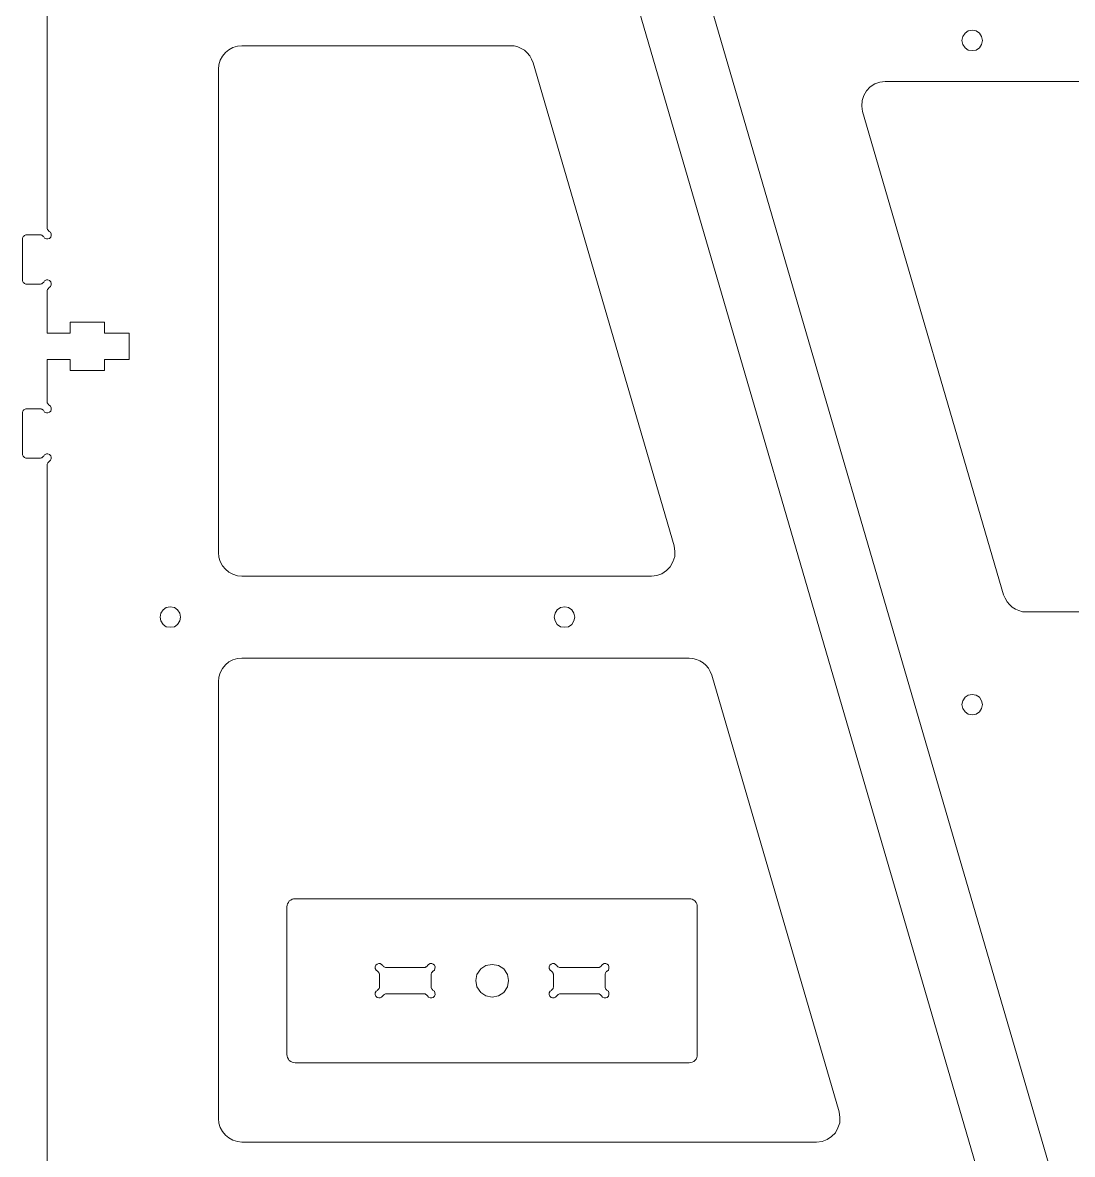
# Model space of a CAD drawing. Header units: inches. Extents: x 0 to 612, y 168 to 624.
# Drawn here: x 379.2 to 504.6, y 261.5 to 396.7 of the extents above; entities that cross this region are included whole.
import ezdxf

# ---------------------------------------------------------------- set-up
doc = ezdxf.new("R2010")
doc.units = ezdxf.units.IN
doc.header["$MEASUREMENT"] = 0
doc.layers.add('Capa 1', color=7, linetype='Continuous')

# ---------------------------------------------------------------- blocks, each defined once
blk = doc.blocks.new('block 525')
at = {"layer": 'Capa 1', "color": 7, "lineweight": 9, "true_color": 0xffffff}
blk.add_lwpolyline([(382.38, 344.29), (382.51, 344.43), (382.62, 344.6), (382.62, 344.81), (382.55, 344.98), (382.41, 345.12), (382.2, 345.19), (382.03, 345.19), (381.82, 345.08), (381.72, 344.94)], dxfattribs=at)
blk = doc.blocks.new('block 569')
at = {"layer": 'Capa 1', "color": 7, "lineweight": 9, "true_color": 0xffffff}
blk.add_lwpolyline([(382.13, 372.24), (382.13, 500.74)], dxfattribs=at)
blk = doc.blocks.new('block 570')
at = {"layer": 'Capa 1', "color": 7, "lineweight": 9, "true_color": 0xffffff}
blk.add_lwpolyline([(382.13, 372.24), (382.13, 372.17), (382.13, 372.1), (382.17, 372.03), (382.2, 371.99), (382.24, 371.92), (382.27, 371.89), (382.31, 371.82), (382.38, 371.79)], dxfattribs=at)
blk = doc.blocks.new('block 571')
at = {"layer": 'Capa 1', "color": 7, "lineweight": 9, "true_color": 0xffffff}
blk.add_lwpolyline([(381.72, 371.13), (381.82, 370.99), (382.03, 370.89), (382.2, 370.89), (382.41, 370.96), (382.55, 371.09), (382.62, 371.3), (382.62, 371.48), (382.51, 371.68), (382.38, 371.79)], dxfattribs=at)
blk = doc.blocks.new('block 572')
at = {"layer": 'Capa 1', "color": 7, "lineweight": 9, "true_color": 0xffffff}
blk.add_lwpolyline([(381.72, 371.13), (381.68, 371.2), (381.61, 371.23), (381.58, 371.27), (381.51, 371.3), (381.48, 371.34), (381.41, 371.37), (381.34, 371.37), (381.27, 371.37)], dxfattribs=at)
blk = doc.blocks.new('block 573')
at = {"layer": 'Capa 1', "color": 7, "lineweight": 9, "true_color": 0xffffff}
blk.add_lwpolyline([(379.68, 371.37), (381.27, 371.37)], dxfattribs=at)
blk = doc.blocks.new('block 574')
at = {"layer": 'Capa 1', "color": 7, "lineweight": 9, "true_color": 0xffffff}
blk.add_lwpolyline([(379.68, 371.37), (379.57, 371.37), (379.5, 371.34), (379.4, 371.3), (379.33, 371.23), (379.26, 371.16), (379.23, 371.06), (379.19, 370.99), (379.19, 370.89)], dxfattribs=at)
blk = doc.blocks.new('block 575')
at = {"layer": 'Capa 1', "color": 7, "lineweight": 9, "true_color": 0xffffff}
blk.add_lwpolyline([(379.19, 365.98), (379.19, 370.89)], dxfattribs=at)
blk = doc.blocks.new('block 576')
at = {"layer": 'Capa 1', "color": 7, "lineweight": 9, "true_color": 0xffffff}
blk.add_lwpolyline([(379.19, 365.98), (379.19, 365.87), (379.23, 365.8), (379.26, 365.7), (379.33, 365.63), (379.4, 365.56), (379.5, 365.53), (379.57, 365.49), (379.68, 365.49)], dxfattribs=at)
blk = doc.blocks.new('block 577')
at = {"layer": 'Capa 1', "color": 7, "lineweight": 9, "true_color": 0xffffff}
blk.add_lwpolyline([(381.27, 365.49), (379.68, 365.49)], dxfattribs=at)
blk = doc.blocks.new('block 578')
at = {"layer": 'Capa 1', "color": 7, "lineweight": 9, "true_color": 0xffffff}
blk.add_lwpolyline([(381.27, 365.49), (381.34, 365.49), (381.41, 365.53), (381.48, 365.53), (381.51, 365.56), (381.58, 365.59), (381.61, 365.63), (381.68, 365.7), (381.72, 365.73)], dxfattribs=at)
blk = doc.blocks.new('block 579')
at = {"layer": 'Capa 1', "color": 7, "lineweight": 9, "true_color": 0xffffff}
blk.add_lwpolyline([(382.38, 365.08), (382.51, 365.21), (382.62, 365.39), (382.62, 365.56), (382.55, 365.77), (382.41, 365.91), (382.2, 365.98), (382.03, 365.98), (381.82, 365.87), (381.72, 365.73)], dxfattribs=at)
blk = doc.blocks.new('block 580')
at = {"layer": 'Capa 1', "color": 7, "lineweight": 9, "true_color": 0xffffff}
blk.add_lwpolyline([(382.38, 365.08), (382.31, 365.04), (382.27, 364.97), (382.24, 364.94), (382.2, 364.9), (382.17, 364.83), (382.13, 364.76), (382.13, 364.7), (382.13, 364.63)], dxfattribs=at)
blk = doc.blocks.new('block 581')
at = {"layer": 'Capa 1', "color": 7, "lineweight": 9, "true_color": 0xffffff}
blk.add_lwpolyline([(382.13, 359.61), (382.13, 364.63)], dxfattribs=at)
blk = doc.blocks.new('block 582')
at = {"layer": 'Capa 1', "color": 7, "lineweight": 9, "true_color": 0xffffff}
blk.add_lwpolyline([(384.87, 359.61), (382.13, 359.61)], dxfattribs=at)
blk = doc.blocks.new('block 583')
at = {"layer": 'Capa 1', "color": 7, "lineweight": 9, "true_color": 0xffffff}
blk.add_lwpolyline([(384.87, 360.93), (384.87, 359.61)], dxfattribs=at)
blk = doc.blocks.new('block 584')
at = {"layer": 'Capa 1', "color": 7, "lineweight": 9, "true_color": 0xffffff}
blk.add_lwpolyline([(388.98, 360.93), (384.87, 360.93)], dxfattribs=at)
blk = doc.blocks.new('block 585')
at = {"layer": 'Capa 1', "color": 7, "lineweight": 9, "true_color": 0xffffff}
blk.add_lwpolyline([(388.98, 359.61), (388.98, 360.93)], dxfattribs=at)
blk = doc.blocks.new('block 586')
at = {"layer": 'Capa 1', "color": 7, "lineweight": 9, "true_color": 0xffffff}
blk.add_lwpolyline([(391.92, 359.61), (388.98, 359.61)], dxfattribs=at)
blk = doc.blocks.new('block 588')
at = {"layer": 'Capa 1', "color": 7, "lineweight": 9, "true_color": 0xffffff}
blk.add_lwpolyline([(388.98, 356.46), (391.92, 356.46)], dxfattribs=at)
blk = doc.blocks.new('block 589')
at = {"layer": 'Capa 1', "color": 7, "lineweight": 9, "true_color": 0xffffff}
blk.add_lwpolyline([(388.98, 355.15), (388.98, 356.46)], dxfattribs=at)
blk = doc.blocks.new('block 590')
at = {"layer": 'Capa 1', "color": 7, "lineweight": 9, "true_color": 0xffffff}
blk.add_lwpolyline([(384.87, 355.15), (388.98, 355.15)], dxfattribs=at)
blk = doc.blocks.new('block 591')
at = {"layer": 'Capa 1', "color": 7, "lineweight": 9, "true_color": 0xffffff}
blk.add_lwpolyline([(384.87, 356.46), (384.87, 355.15)], dxfattribs=at)
blk = doc.blocks.new('block 592')
at = {"layer": 'Capa 1', "color": 7, "lineweight": 9, "true_color": 0xffffff}
blk.add_lwpolyline([(382.13, 356.46), (384.87, 356.46)], dxfattribs=at)
blk = doc.blocks.new('block 593')
at = {"layer": 'Capa 1', "color": 7, "lineweight": 9, "true_color": 0xffffff}
blk.add_lwpolyline([(382.13, 351.45), (382.13, 356.46)], dxfattribs=at)
blk = doc.blocks.new('block 594')
at = {"layer": 'Capa 1', "color": 7, "lineweight": 9, "true_color": 0xffffff}
blk.add_lwpolyline([(382.13, 351.45), (382.13, 351.38), (382.13, 351.31), (382.17, 351.24), (382.2, 351.21), (382.24, 351.14), (382.27, 351.1), (382.31, 351.03), (382.38, 351)], dxfattribs=at)
blk = doc.blocks.new('block 595')
at = {"layer": 'Capa 1', "color": 7, "lineweight": 9, "true_color": 0xffffff}
blk.add_lwpolyline([(381.72, 350.34), (381.82, 350.2), (382.03, 350.1), (382.2, 350.1), (382.41, 350.17), (382.55, 350.31), (382.62, 350.51), (382.62, 350.69), (382.51, 350.89), (382.38, 351)], dxfattribs=at)
blk = doc.blocks.new('block 596')
at = {"layer": 'Capa 1', "color": 7, "lineweight": 9, "true_color": 0xffffff}
blk.add_lwpolyline([(381.72, 350.34), (381.68, 350.41), (381.61, 350.44), (381.58, 350.48), (381.51, 350.51), (381.48, 350.55), (381.41, 350.58), (381.34, 350.58), (381.27, 350.58)], dxfattribs=at)
blk = doc.blocks.new('block 597')
at = {"layer": 'Capa 1', "color": 7, "lineweight": 9, "true_color": 0xffffff}
blk.add_lwpolyline([(379.68, 350.58), (381.27, 350.58)], dxfattribs=at)
blk = doc.blocks.new('block 598')
at = {"layer": 'Capa 1', "color": 7, "lineweight": 9, "true_color": 0xffffff}
blk.add_lwpolyline([(379.68, 350.58), (379.57, 350.58), (379.5, 350.55), (379.4, 350.51), (379.33, 350.44), (379.26, 350.38), (379.23, 350.27), (379.19, 350.2), (379.19, 350.1)], dxfattribs=at)
blk = doc.blocks.new('block 599')
at = {"layer": 'Capa 1', "color": 7, "lineweight": 9, "true_color": 0xffffff}
blk.add_lwpolyline([(379.19, 345.19), (379.19, 350.1)], dxfattribs=at)
blk = doc.blocks.new('block 600')
at = {"layer": 'Capa 1', "color": 7, "lineweight": 9, "true_color": 0xffffff}
blk.add_lwpolyline([(379.19, 345.19), (379.19, 345.08), (379.23, 345.01), (379.26, 344.91), (379.33, 344.84), (379.4, 344.77), (379.5, 344.74), (379.57, 344.7), (379.68, 344.7)], dxfattribs=at)
blk = doc.blocks.new('block 601')
at = {"layer": 'Capa 1', "color": 7, "lineweight": 9, "true_color": 0xffffff}
blk.add_lwpolyline([(381.27, 344.7), (379.68, 344.7)], dxfattribs=at)
blk = doc.blocks.new('block 602')
at = {"layer": 'Capa 1', "color": 7, "lineweight": 9, "true_color": 0xffffff}
blk.add_lwpolyline([(381.27, 344.7), (381.34, 344.7), (381.41, 344.74), (381.48, 344.74), (381.51, 344.77), (381.58, 344.81), (381.61, 344.84), (381.68, 344.91), (381.72, 344.94)], dxfattribs=at)
blk = doc.blocks.new('block 604')
at = {"layer": 'Capa 1', "color": 7, "lineweight": 9, "true_color": 0xffffff}
blk.add_lwpolyline([(382.38, 344.29), (382.31, 344.25), (382.27, 344.22), (382.24, 344.15), (382.2, 344.11), (382.17, 344.04), (382.13, 343.98), (382.13, 343.91), (382.13, 343.87)], dxfattribs=at)
blk = doc.blocks.new('block 605')
at = {"layer": 'Capa 1', "color": 7, "lineweight": 9, "true_color": 0xffffff}
blk.add_lwpolyline([(382.13, 254.56), (382.13, 343.87)], dxfattribs=at)
blk = doc.blocks.new('block 613')
at = {"layer": 'Capa 1', "color": 7, "lineweight": 9, "true_color": 0xffffff}
blk.add_lwpolyline([(391.92, 356.46), (391.92, 359.61)], dxfattribs=at)
blk = doc.blocks.new('block 661')
at = {"layer": 'Capa 1', "color": 7, "lineweight": 9, "true_color": 0xffffff}
blk.add_lwpolyline([(396.83, 326.92), (396.35, 326.82), (395.97, 326.54), (395.69, 326.16), (395.62, 325.68), (395.69, 325.23), (395.97, 324.81), (396.35, 324.54), (396.83, 324.47), (397.32, 324.54), (397.7, 324.81), (397.98, 325.23), (398.04, 325.68), (397.98, 326.16), (397.7, 326.54), (397.32, 326.82), (396.83, 326.92)], dxfattribs=at)
blk = doc.blocks.new('block 662')
at = {"layer": 'Capa 1', "color": 7, "lineweight": 9, "true_color": 0xffffff}
blk.add_lwpolyline([(443.95, 326.92), (443.46, 326.82), (443.05, 326.54), (442.8, 326.16), (442.7, 325.68), (442.8, 325.23), (443.05, 324.81), (443.46, 324.54), (443.95, 324.47), (444.4, 324.54), (444.81, 324.81), (445.05, 325.23), (445.16, 325.68), (445.05, 326.16), (444.81, 326.54), (444.4, 326.82), (443.95, 326.92)], dxfattribs=at)
blk = doc.blocks.new('block 663')
at = {"layer": 'Capa 1', "color": 7, "lineweight": 9, "true_color": 0xffffff}
blk.add_lwpolyline([(402.58, 265.73), (402.58, 317.96)], dxfattribs=at)
blk = doc.blocks.new('block 664')
at = {"layer": 'Capa 1', "color": 7, "lineweight": 9, "true_color": 0xffffff}
blk.add_lwpolyline([(402.58, 317.96), (402.65, 318.52), (402.78, 319.04), (403.06, 319.52), (403.41, 319.97), (403.82, 320.32), (404.31, 320.56), (404.86, 320.73), (405.38, 320.77)], dxfattribs=at)
blk = doc.blocks.new('block 665')
at = {"layer": 'Capa 1', "color": 7, "lineweight": 9, "true_color": 0xffffff}
blk.add_lwpolyline([(405.38, 320.77), (458.82, 320.77)], dxfattribs=at)
blk = doc.blocks.new('block 666')
at = {"layer": 'Capa 1', "color": 7, "lineweight": 9, "true_color": 0xffffff}
blk.add_lwpolyline([(458.82, 320.77), (459.27, 320.73), (459.68, 320.63), (460.1, 320.46), (460.48, 320.21), (460.83, 319.94), (461.14, 319.56), (461.35, 319.17), (461.52, 318.76)], dxfattribs=at)
blk = doc.blocks.new('block 667')
at = {"layer": 'Capa 1', "color": 7, "lineweight": 9, "true_color": 0xffffff}
blk.add_lwpolyline([(476.74, 266.53), (461.52, 318.76)], dxfattribs=at)
blk = doc.blocks.new('block 668')
at = {"layer": 'Capa 1', "color": 7, "lineweight": 9, "true_color": 0xffffff}
blk.add_lwpolyline([(474.04, 262.93), (474.7, 263), (475.29, 263.24), (475.84, 263.59), (476.29, 264.04), (476.6, 264.63), (476.81, 265.25), (476.84, 265.87), (476.74, 266.53)], dxfattribs=at)
blk = doc.blocks.new('block 669')
at = {"layer": 'Capa 1', "color": 7, "lineweight": 9, "true_color": 0xffffff}
blk.add_lwpolyline([(405.38, 262.93), (474.04, 262.93)], dxfattribs=at)
blk = doc.blocks.new('block 670')
at = {"layer": 'Capa 1', "color": 7, "lineweight": 9, "true_color": 0xffffff}
blk.add_lwpolyline([(402.58, 265.73), (402.65, 265.18), (402.78, 264.66), (403.06, 264.18), (403.41, 263.76), (403.82, 263.42), (404.31, 263.14), (404.86, 263), (405.38, 262.93)], dxfattribs=at)
blk = doc.blocks.new('block 671')
at = {"layer": 'Capa 1', "color": 7, "lineweight": 9, "true_color": 0xffffff}
blk.add_lwpolyline([(402.58, 333.39), (402.58, 391.19)], dxfattribs=at)
blk = doc.blocks.new('block 672')
at = {"layer": 'Capa 1', "color": 7, "lineweight": 9, "true_color": 0xffffff}
blk.add_lwpolyline([(402.58, 391.19), (402.65, 391.71), (402.78, 392.26), (403.06, 392.75), (403.41, 393.16), (403.82, 393.51), (404.31, 393.79), (404.86, 393.92), (405.38, 393.99)], dxfattribs=at)
blk = doc.blocks.new('block 673')
at = {"layer": 'Capa 1', "color": 7, "lineweight": 9, "true_color": 0xffffff}
blk.add_lwpolyline([(405.38, 393.99), (437.48, 393.99)], dxfattribs=at)
blk = doc.blocks.new('block 674')
at = {"layer": 'Capa 1', "color": 7, "lineweight": 9, "true_color": 0xffffff}
blk.add_lwpolyline([(437.48, 393.99), (437.93, 393.96), (438.34, 393.86), (438.76, 393.65), (439.14, 393.44), (439.48, 393.13), (439.79, 392.78), (440, 392.37), (440.18, 391.95)], dxfattribs=at)
blk = doc.blocks.new('block 675')
at = {"layer": 'Capa 1', "color": 7, "lineweight": 9, "true_color": 0xffffff}
blk.add_lwpolyline([(457.02, 334.19), (440.18, 391.95)], dxfattribs=at)
blk = doc.blocks.new('block 676')
at = {"layer": 'Capa 1', "color": 7, "lineweight": 9, "true_color": 0xffffff}
blk.add_lwpolyline([(457.02, 334.19), (457.12, 333.53), (457.09, 332.91), (456.88, 332.29), (456.57, 331.7), (456.12, 331.25), (455.57, 330.87), (454.95, 330.66), (454.32, 330.59)], dxfattribs=at)
blk = doc.blocks.new('block 677')
at = {"layer": 'Capa 1', "color": 7, "lineweight": 9, "true_color": 0xffffff}
blk.add_lwpolyline([(405.38, 330.59), (454.32, 330.59)], dxfattribs=at)
blk = doc.blocks.new('block 678')
at = {"layer": 'Capa 1', "color": 7, "lineweight": 9, "true_color": 0xffffff}
blk.add_lwpolyline([(402.58, 333.39), (402.65, 332.84), (402.78, 332.32), (403.06, 331.83), (403.41, 331.42), (403.82, 331.07), (404.31, 330.8), (404.86, 330.62), (405.38, 330.59)], dxfattribs=at)
blk = doc.blocks.new('block 720')
at = {"layer": 'Capa 1', "color": 7, "lineweight": 9, "true_color": 0xffffff}
blk.add_lwpolyline([(413.13, 534.33), (503.82, 223.33)], dxfattribs=at)
blk = doc.blocks.new('block 2614')
at = {"layer": 'Capa 1', "color": 7, "lineweight": 9, "true_color": 0xffffff}
blk.add_lwpolyline([(523.44, 185.97), (432.77, 496.97)], dxfattribs=at)
blk = doc.blocks.new('block 2659')
at = {"layer": 'Capa 1', "color": 7, "lineweight": 9, "true_color": 0xffffff}
blk.add_lwpolyline([(492.65, 393.41), (493.1, 393.47), (493.51, 393.75), (493.76, 394.13), (493.86, 394.62), (493.76, 395.1), (493.51, 395.48), (493.1, 395.76), (492.65, 395.83), (492.17, 395.76), (491.79, 395.48), (491.51, 395.1), (491.4, 394.62), (491.51, 394.13), (491.79, 393.75), (492.17, 393.47), (492.65, 393.41)], dxfattribs=at)
blk = doc.blocks.new('block 2661')
at = {"layer": 'Capa 1', "color": 7, "lineweight": 9, "true_color": 0xffffff}
blk.add_lwpolyline([(492.65, 313.99), (493.1, 314.09), (493.51, 314.37), (493.76, 314.75), (493.86, 315.23), (493.76, 315.68), (493.51, 316.1), (493.1, 316.37), (492.65, 316.44), (492.17, 316.37), (491.79, 316.1), (491.51, 315.68), (491.4, 315.23), (491.51, 314.75), (491.79, 314.37), (492.17, 314.09), (492.65, 313.99)], dxfattribs=at)
blk = doc.blocks.new('block 2691')
at = {"layer": 'Capa 1', "color": 7, "lineweight": 9, "true_color": 0xffffff}
blk.add_lwpolyline([(531.18, 326.3), (499.08, 326.3)], dxfattribs=at)
blk = doc.blocks.new('block 2692')
at = {"layer": 'Capa 1', "color": 7, "lineweight": 9, "true_color": 0xffffff}
blk.add_lwpolyline([(499.08, 326.3), (498.63, 326.33), (498.22, 326.47), (497.8, 326.65), (497.42, 326.89), (497.08, 327.17), (496.8, 327.51), (496.56, 327.93), (496.39, 328.34)], dxfattribs=at)
blk = doc.blocks.new('block 2693')
at = {"layer": 'Capa 1', "color": 7, "lineweight": 9, "true_color": 0xffffff}
blk.add_lwpolyline([(479.54, 386.11), (496.39, 328.34)], dxfattribs=at)
blk = doc.blocks.new('block 2694')
at = {"layer": 'Capa 1', "color": 7, "lineweight": 9, "true_color": 0xffffff}
blk.add_lwpolyline([(479.54, 386.11), (479.44, 386.76), (479.47, 387.42), (479.68, 388.04), (479.99, 388.6), (480.44, 389.05), (480.99, 389.43), (481.62, 389.64), (482.24, 389.71)], dxfattribs=at)
blk = doc.blocks.new('block 2695')
at = {"layer": 'Capa 1', "color": 7, "lineweight": 9, "true_color": 0xffffff}
blk.add_lwpolyline([(531.18, 389.71), (482.24, 389.71)], dxfattribs=at)
blk = doc.blocks.new('block 3162')
at = {"layer": 'Capa 1', "color": 7, "lineweight": 9, "true_color": 0xffffff}
blk.add_lwpolyline([(421.81, 281.51), (421.81, 281.44), (421.81, 281.37), (421.77, 281.3), (421.74, 281.26), (421.71, 281.19), (421.67, 281.16), (421.6, 281.09), (421.57, 281.06)], dxfattribs=at)
blk = doc.blocks.new('block 3163')
at = {"layer": 'Capa 1', "color": 7, "lineweight": 9, "true_color": 0xffffff}
blk.add_lwpolyline([(421.81, 282.92), (421.81, 281.51)], dxfattribs=at)
blk = doc.blocks.new('block 3164')
at = {"layer": 'Capa 1', "color": 7, "lineweight": 9, "true_color": 0xffffff}
blk.add_lwpolyline([(421.57, 283.37), (421.6, 283.34), (421.67, 283.27), (421.71, 283.24), (421.74, 283.17), (421.77, 283.13), (421.81, 283.06), (421.81, 282.99), (421.81, 282.92)], dxfattribs=at)
blk = doc.blocks.new('block 3165')
at = {"layer": 'Capa 1', "color": 7, "lineweight": 9, "true_color": 0xffffff}
blk.add_lwpolyline([(422.22, 284.03), (422.08, 284.17), (421.91, 284.27), (421.74, 284.27), (421.53, 284.2), (421.39, 284.07), (421.32, 283.86), (421.32, 283.69), (421.43, 283.48), (421.57, 283.37)], dxfattribs=at)
blk = doc.blocks.new('block 3166')
at = {"layer": 'Capa 1', "color": 7, "lineweight": 9, "true_color": 0xffffff}
blk.add_lwpolyline([(422.67, 283.79), (422.6, 283.79), (422.54, 283.79), (422.47, 283.82), (422.4, 283.86), (422.36, 283.89), (422.33, 283.93), (422.26, 283.96), (422.22, 284.03)], dxfattribs=at)
blk = doc.blocks.new('block 3167')
at = {"layer": 'Capa 1', "color": 7, "lineweight": 9, "true_color": 0xffffff}
blk.add_lwpolyline([(427.14, 283.79), (422.67, 283.79)], dxfattribs=at)
blk = doc.blocks.new('block 3168')
at = {"layer": 'Capa 1', "color": 7, "lineweight": 9, "true_color": 0xffffff}
blk.add_lwpolyline([(427.55, 284.03), (427.52, 283.96), (427.48, 283.93), (427.45, 283.89), (427.38, 283.86), (427.31, 283.82), (427.27, 283.79), (427.21, 283.79), (427.14, 283.79)], dxfattribs=at)
blk = doc.blocks.new('block 3169')
at = {"layer": 'Capa 1', "color": 7, "lineweight": 9, "true_color": 0xffffff}
blk.add_lwpolyline([(428.24, 283.37), (428.38, 283.48), (428.45, 283.69), (428.48, 283.86), (428.38, 284.07), (428.24, 284.2), (428.07, 284.27), (427.86, 284.27), (427.69, 284.17), (427.55, 284.03)], dxfattribs=at)
blk = doc.blocks.new('block 3170')
at = {"layer": 'Capa 1', "color": 7, "lineweight": 9, "true_color": 0xffffff}
blk.add_lwpolyline([(428, 282.92), (428, 282.99), (428, 283.06), (428.04, 283.13), (428.04, 283.17), (428.1, 283.24), (428.14, 283.27), (428.17, 283.34), (428.24, 283.37)], dxfattribs=at)
blk = doc.blocks.new('block 3171')
at = {"layer": 'Capa 1', "color": 7, "lineweight": 9, "true_color": 0xffffff}
blk.add_lwpolyline([(428, 281.51), (428, 282.92)], dxfattribs=at)
blk = doc.blocks.new('block 3172')
at = {"layer": 'Capa 1', "color": 7, "lineweight": 9, "true_color": 0xffffff}
blk.add_lwpolyline([(428.24, 281.06), (428.17, 281.09), (428.14, 281.16), (428.1, 281.19), (428.04, 281.26), (428.04, 281.3), (428, 281.37), (428, 281.44), (428, 281.51)], dxfattribs=at)
blk = doc.blocks.new('block 3173')
at = {"layer": 'Capa 1', "color": 7, "lineweight": 9, "true_color": 0xffffff}
blk.add_lwpolyline([(427.55, 280.4), (427.69, 280.26), (427.86, 280.16), (428.07, 280.16), (428.24, 280.23), (428.38, 280.36), (428.48, 280.57), (428.45, 280.75), (428.38, 280.95), (428.24, 281.06)], dxfattribs=at)
blk = doc.blocks.new('block 3174')
at = {"layer": 'Capa 1', "color": 7, "lineweight": 9, "true_color": 0xffffff}
blk.add_lwpolyline([(427.14, 280.64), (427.21, 280.64), (427.27, 280.64), (427.31, 280.61), (427.38, 280.57), (427.45, 280.54), (427.48, 280.5), (427.52, 280.47), (427.55, 280.4)], dxfattribs=at)
blk = doc.blocks.new('block 3175')
at = {"layer": 'Capa 1', "color": 7, "lineweight": 9, "true_color": 0xffffff}
blk.add_lwpolyline([(422.67, 280.64), (427.14, 280.64)], dxfattribs=at)
blk = doc.blocks.new('block 3176')
at = {"layer": 'Capa 1', "color": 7, "lineweight": 9, "true_color": 0xffffff}
blk.add_lwpolyline([(422.22, 280.4), (422.26, 280.47), (422.33, 280.5), (422.36, 280.54), (422.4, 280.57), (422.47, 280.61), (422.54, 280.64), (422.6, 280.64), (422.67, 280.64)], dxfattribs=at)
blk = doc.blocks.new('block 3177')
at = {"layer": 'Capa 1', "color": 7, "lineweight": 9, "true_color": 0xffffff}
blk.add_lwpolyline([(421.57, 281.06), (421.43, 280.95), (421.32, 280.75), (421.32, 280.57), (421.39, 280.36), (421.53, 280.23), (421.74, 280.16), (421.91, 280.16), (422.08, 280.26), (422.22, 280.4)], dxfattribs=at)
blk = doc.blocks.new('block 3178')
at = {"layer": 'Capa 1', "color": 7, "lineweight": 9, "true_color": 0xffffff}
blk.add_lwpolyline([(459.79, 291.05), (459.79, 291.23), (459.72, 291.4), (459.65, 291.57), (459.51, 291.75), (459.37, 291.85), (459.2, 291.95), (459.03, 291.99), (458.82, 292.02)], dxfattribs=at)
blk = doc.blocks.new('block 3179')
at = {"layer": 'Capa 1', "color": 7, "lineweight": 9, "true_color": 0xffffff}
blk.add_lwpolyline([(458.82, 292.02), (411.74, 292.02)], dxfattribs=at)
blk = doc.blocks.new('block 3180')
at = {"layer": 'Capa 1', "color": 7, "lineweight": 9, "true_color": 0xffffff}
blk.add_lwpolyline([(411.74, 292.02), (411.57, 291.99), (411.4, 291.95), (411.22, 291.85), (411.05, 291.75), (410.95, 291.57), (410.84, 291.4), (410.81, 291.23), (410.77, 291.05)], dxfattribs=at)
blk = doc.blocks.new('block 3181')
at = {"layer": 'Capa 1', "color": 7, "lineweight": 9, "true_color": 0xffffff}
blk.add_lwpolyline([(410.77, 291.05), (410.77, 273.38)], dxfattribs=at)
blk = doc.blocks.new('block 3182')
at = {"layer": 'Capa 1', "color": 7, "lineweight": 9, "true_color": 0xffffff}
blk.add_lwpolyline([(410.77, 273.38), (410.81, 273.2), (410.84, 273.03), (410.95, 272.86), (411.05, 272.69), (411.22, 272.58), (411.4, 272.48), (411.57, 272.44), (411.74, 272.41)], dxfattribs=at)
blk = doc.blocks.new('block 3183')
at = {"layer": 'Capa 1', "color": 7, "lineweight": 9, "true_color": 0xffffff}
blk.add_lwpolyline([(411.74, 272.41), (458.82, 272.41)], dxfattribs=at)
blk = doc.blocks.new('block 3184')
at = {"layer": 'Capa 1', "color": 7, "lineweight": 9, "true_color": 0xffffff}
blk.add_lwpolyline([(458.82, 272.41), (459.03, 272.44), (459.2, 272.48), (459.37, 272.58), (459.51, 272.69), (459.65, 272.86), (459.72, 273.03), (459.79, 273.2), (459.79, 273.38)], dxfattribs=at)
blk = doc.blocks.new('block 3185')
at = {"layer": 'Capa 1', "color": 7, "lineweight": 9, "true_color": 0xffffff}
blk.add_lwpolyline([(459.79, 273.38), (459.79, 291.05)], dxfattribs=at)
blk = doc.blocks.new('block 3186')
at = {"layer": 'Capa 1', "color": 7, "lineweight": 9, "true_color": 0xffffff}
blk.add_lwpolyline([(437.24, 282.23), (437.1, 282.96), (436.68, 283.62), (436.03, 284.03), (435.3, 284.17), (434.54, 284.03), (433.92, 283.62), (433.47, 282.96), (433.33, 282.23), (433.47, 281.47), (433.92, 280.81), (434.54, 280.4), (435.3, 280.26), (436.03, 280.4), (436.68, 280.81), (437.1, 281.47), (437.24, 282.23)], dxfattribs=at)
blk = doc.blocks.new('block 3187')
at = {"layer": 'Capa 1', "color": 7, "lineweight": 9, "true_color": 0xffffff}
blk.add_lwpolyline([(442.36, 283.37), (442.39, 283.34), (442.46, 283.27), (442.49, 283.24), (442.53, 283.17), (442.56, 283.13), (442.56, 283.06), (442.6, 282.99), (442.6, 282.92)], dxfattribs=at)
blk = doc.blocks.new('block 3188')
at = {"layer": 'Capa 1', "color": 7, "lineweight": 9, "true_color": 0xffffff}
blk.add_lwpolyline([(443.01, 284.03), (442.87, 284.17), (442.7, 284.27), (442.49, 284.27), (442.32, 284.2), (442.18, 284.07), (442.11, 283.86), (442.11, 283.69), (442.22, 283.48), (442.36, 283.37)], dxfattribs=at)
blk = doc.blocks.new('block 3189')
at = {"layer": 'Capa 1', "color": 7, "lineweight": 9, "true_color": 0xffffff}
blk.add_lwpolyline([(443.43, 283.79), (443.39, 283.79), (443.32, 283.79), (443.25, 283.82), (443.19, 283.86), (443.15, 283.89), (443.08, 283.93), (443.05, 283.96), (443.01, 284.03)], dxfattribs=at)
blk = doc.blocks.new('block 3190')
at = {"layer": 'Capa 1', "color": 7, "lineweight": 9, "true_color": 0xffffff}
blk.add_lwpolyline([(447.92, 283.79), (443.43, 283.79)], dxfattribs=at)
blk = doc.blocks.new('block 3191')
at = {"layer": 'Capa 1', "color": 7, "lineweight": 9, "true_color": 0xffffff}
blk.add_lwpolyline([(448.34, 284.03), (448.3, 283.96), (448.27, 283.93), (448.24, 283.89), (448.17, 283.86), (448.1, 283.82), (448.06, 283.79), (447.99, 283.79), (447.92, 283.79)], dxfattribs=at)
blk = doc.blocks.new('block 3192')
at = {"layer": 'Capa 1', "color": 7, "lineweight": 9, "true_color": 0xffffff}
blk.add_lwpolyline([(449.03, 283.37), (449.17, 283.48), (449.24, 283.69), (449.24, 283.86), (449.17, 284.07), (449.03, 284.2), (448.86, 284.27), (448.65, 284.27), (448.48, 284.17), (448.34, 284.03)], dxfattribs=at)
blk = doc.blocks.new('block 3193')
at = {"layer": 'Capa 1', "color": 7, "lineweight": 9, "true_color": 0xffffff}
blk.add_lwpolyline([(448.79, 282.92), (448.79, 282.99), (448.79, 283.06), (448.82, 283.13), (448.82, 283.17), (448.86, 283.24), (448.93, 283.27), (448.96, 283.34), (449.03, 283.37)], dxfattribs=at)
blk = doc.blocks.new('block 3194')
at = {"layer": 'Capa 1', "color": 7, "lineweight": 9, "true_color": 0xffffff}
blk.add_lwpolyline([(448.79, 281.51), (448.79, 282.92)], dxfattribs=at)
blk = doc.blocks.new('block 3195')
at = {"layer": 'Capa 1', "color": 7, "lineweight": 9, "true_color": 0xffffff}
blk.add_lwpolyline([(449.03, 281.06), (448.96, 281.09), (448.93, 281.16), (448.86, 281.19), (448.82, 281.26), (448.82, 281.3), (448.79, 281.37), (448.79, 281.44), (448.79, 281.51)], dxfattribs=at)
blk = doc.blocks.new('block 3196')
at = {"layer": 'Capa 1', "color": 7, "lineweight": 9, "true_color": 0xffffff}
blk.add_lwpolyline([(448.34, 280.4), (448.48, 280.26), (448.65, 280.16), (448.86, 280.16), (449.03, 280.23), (449.17, 280.36), (449.24, 280.57), (449.24, 280.75), (449.17, 280.95), (449.03, 281.06)], dxfattribs=at)
blk = doc.blocks.new('block 3197')
at = {"layer": 'Capa 1', "color": 7, "lineweight": 9, "true_color": 0xffffff}
blk.add_lwpolyline([(447.92, 280.64), (447.99, 280.64), (448.06, 280.64), (448.1, 280.61), (448.17, 280.57), (448.24, 280.54), (448.27, 280.5), (448.3, 280.47), (448.34, 280.4)], dxfattribs=at)
blk = doc.blocks.new('block 3198')
at = {"layer": 'Capa 1', "color": 7, "lineweight": 9, "true_color": 0xffffff}
blk.add_lwpolyline([(443.43, 280.64), (447.92, 280.64)], dxfattribs=at)
blk = doc.blocks.new('block 3199')
at = {"layer": 'Capa 1', "color": 7, "lineweight": 9, "true_color": 0xffffff}
blk.add_lwpolyline([(443.01, 280.4), (443.05, 280.47), (443.08, 280.5), (443.15, 280.54), (443.19, 280.57), (443.25, 280.61), (443.32, 280.64), (443.39, 280.64), (443.43, 280.64)], dxfattribs=at)
blk = doc.blocks.new('block 3200')
at = {"layer": 'Capa 1', "color": 7, "lineweight": 9, "true_color": 0xffffff}
blk.add_lwpolyline([(442.36, 281.06), (442.22, 280.95), (442.11, 280.75), (442.11, 280.57), (442.18, 280.36), (442.32, 280.23), (442.49, 280.16), (442.7, 280.16), (442.87, 280.26), (443.01, 280.4)], dxfattribs=at)
blk = doc.blocks.new('block 3201')
at = {"layer": 'Capa 1', "color": 7, "lineweight": 9, "true_color": 0xffffff}
blk.add_lwpolyline([(442.6, 281.51), (442.6, 281.44), (442.56, 281.37), (442.56, 281.3), (442.53, 281.26), (442.49, 281.19), (442.46, 281.16), (442.39, 281.09), (442.36, 281.06)], dxfattribs=at)
blk = doc.blocks.new('block 3202')
at = {"layer": 'Capa 1', "color": 7, "lineweight": 9, "true_color": 0xffffff}
blk.add_lwpolyline([(442.6, 282.92), (442.6, 281.51)], dxfattribs=at)

msp = doc.modelspace()

# ---------------------------------------------------------------- block references
at = {"layer": 'Capa 1'}
for name in ['block 720', 'block 569', 'block 2614', 'block 2659', 'block 672', 'block 673', 'block 674', 'block 671', 'block 675', 'block 2694', 'block 2695', 'block 2693', 'block 570', 'block 574', 'block 575', 'block 573', 'block 572', 'block 571', 'block 576', 'block 577', 'block 578', 'block 579', 'block 580', 'block 581', 'block 583', 'block 584', 'block 585', 'block 582', 'block 586', 'block 613', 'block 592', 'block 593', 'block 591', 'block 588', 'block 589', 'block 590', 'block 598', 'block 597', 'block 596', 'block 595', 'block 594', 'block 599', 'block 600', 'block 525', 'block 601', 'block 602', 'block 604', 'block 605', 'block 676', 'block 678', 'block 677', 'block 2692', 'block 661', 'block 662', 'block 2691', 'block 664', 'block 665', 'block 666', 'block 663', 'block 667', 'block 2661', 'block 3180', 'block 3181', 'block 3179', 'block 3178', 'block 3185', 'block 3165', 'block 3169', 'block 3186', 'block 3188', 'block 3192', 'block 3164', 'block 3163', 'block 3166', 'block 3167', 'block 3168', 'block 3170', 'block 3171', 'block 3187', 'block 3202', 'block 3189', 'block 3190', 'block 3191', 'block 3193', 'block 3194', 'block 3162', 'block 3172', 'block 3201', 'block 3195', 'block 3177', 'block 3176', 'block 3175', 'block 3174', 'block 3173', 'block 3200', 'block 3199', 'block 3198', 'block 3197', 'block 3196', 'block 3182', 'block 3184', 'block 3183', 'block 668', 'block 670', 'block 669']:
    msp.add_blockref(name, (0, 0), dxfattribs=at)

doc.saveas('drawing.dxf')
